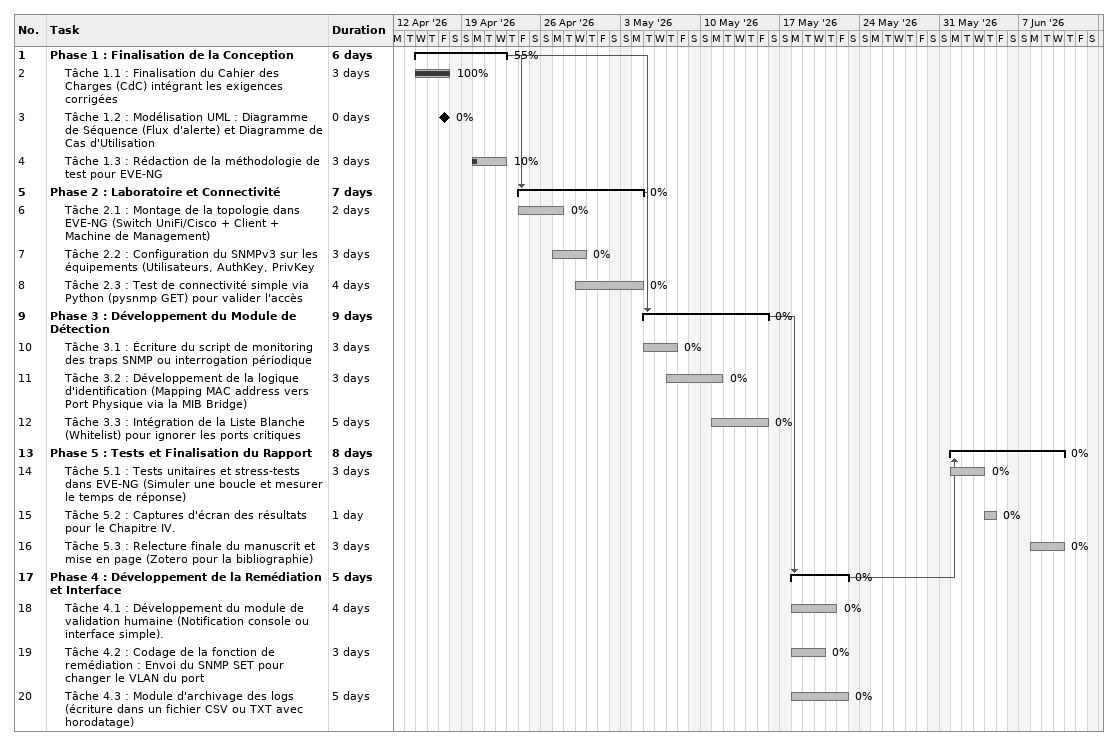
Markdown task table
| ID | Level | Task | Duration | Start | Finish | Predecessors | % complete |
|---|---|---|---|---|---|---|---|
| 1 | 1 | **Phase 1 : Finalisation de la Conception** | 6d | 2026-04-15 | 2026-04-22 |  | 55 |
| 2 | 2 | Tâche 1.1 : Finalisation du Cahier des Charges (CdC) intégrant les exigences corrigées | 3d | 2026-04-15 | 2026-04-17 |  | 100 |
| 3 | 2 | Tâche 1.2 : Modélisation UML : Diagramme de Séquence (Flux d'alerte) et Diagramme de Cas d'Utilisation | 0d | 2026-04-17 | 2026-04-17 |  | 0 |
| 4 | 2 | Tâche 1.3 : Rédaction de la méthodologie de test pour EVE-NG | 3d | 2026-04-20 | 2026-04-22 |  | 10 |
| 5 | 1 | **Phase 2 : Laboratoire et Connectivité** | 7d | 2026-04-24 | 2026-05-04 | 1 | 0 |
| 6 | 2 | Tâche 2.1 : Montage de la topologie dans EVE-NG (Switch UniFi/Cisco + Client + Machine de Management) | 2d | 2026-04-24 | 2026-04-27 |  | 0 |
| 7 | 2 | Tâche 2.2 : Configuration du SNMPv3 sur les équipements (Utilisateurs, AuthKey, PrivKey | 3d | 2026-04-27 | 2026-04-29 |  | 0 |
| 8 | 2 | Tâche 2.3 : Test de connectivité simple via Python (pysnmp GET) pour valider l'accès | 4d | 2026-04-29 | 2026-05-04 |  | 0 |
| 9 | 1 | **Phase 3 : Développement du Module de Détection** | 9d | 2026-05-05 | 2026-05-15 | 1, 5 | 0 |
| 10 | 2 | Tâche 3.1 : Écriture du script de monitoring des traps SNMP ou interrogation périodique | 3d | 2026-05-05 | 2026-05-07 |  | 0 |
| 11 | 2 | Tâche 3.2 : Développement de la logique d'identification (Mapping MAC address vers Port Physique via la MIB Bridge) | 3d | 2026-05-07 | 2026-05-11 |  | 0 |
| 12 | 2 | Tâche 3.3 : Intégration de la Liste Blanche (Whitelist) pour ignorer les ports critiques | 5d | 2026-05-11 | 2026-05-15 |  | 0 |
| 13 | 1 | **Phase 5 : Tests et Finalisation du Rapport** | 8d | 2026-06-01 | 2026-06-10 | 17 | 0 |
| 14 | 2 | Tâche 5.1 : Tests unitaires et stress-tests dans EVE-NG (Simuler une boucle et mesurer le temps de réponse) | 3d | 2026-06-01 | 2026-06-03 |  | 0 |
| 15 | 2 | Tâche 5.2 : Captures d'écran des résultats pour le Chapitre IV. | 1d | 2026-06-04 | 2026-06-04 |  | 0 |
| 16 | 2 | Tâche 5.3 : Relecture finale du manuscrit et mise en page (Zotero pour la bibliographie) | 3d | 2026-06-08 | 2026-06-10 |  | 0 |
| 17 | 1 | **Phase 4 : Développement de la Remédiation et Interface** | 5d | 2026-05-18 | 2026-05-22 | 9 | 0 |
| 18 | 2 | Tâche 4.1 : Développement du module de validation humaine (Notification console ou interface simple). | 4d | 2026-05-18 | 2026-05-21 |  | 0 |
| 19 | 2 | Tâche 4.2 : Codage de la fonction de remédiation : Envoi du SNMP SET pour changer le VLAN du port | 3d | 2026-05-18 | 2026-05-20 |  | 0 |
| 20 | 2 | Tâche 4.3 : Module d'archivage des logs (écriture dans un fichier CSV ou TXT avec horodatage) | 5d | 2026-05-18 | 2026-05-22 |  | 0 |
